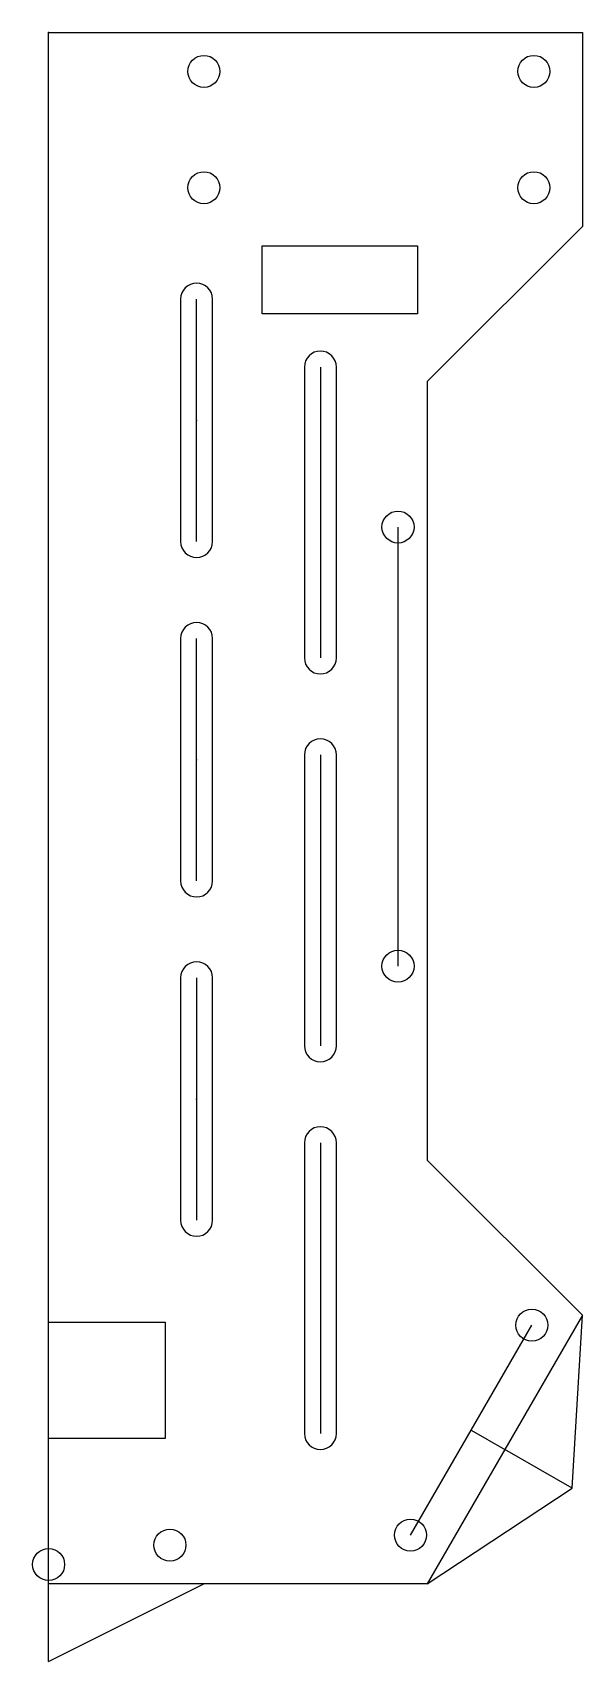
# Model space of a CAD drawing. Header units: millimetres. Extents: x -2 to 55, y -168 to 0.
import ezdxf

# ---------------------------------------------------------------- set-up
doc = ezdxf.new("R2010")
doc.units = ezdxf.units.MM
doc.header["$MEASUREMENT"] = 0
doc.layers.add('DB-01_UpperMainBodyPlate v7_Sketch1', color=7, linetype='Continuous')

msp = doc.modelspace()

# ---------------------------------------------------------------- linework, layer by layer
at = {"layer": 'DB-01_UpperMainBodyPlate v7_Sketch1'}
for p, q in [((0, -160), (0, 0)), ((0, 0), (55, 0)), ((55, 0), (55, -20)), ((55, -20), (39, -36)), ((22, -22), (38, -22)), ((22, -29), (22, -22)), ((38, -22), (38, -29)), ((13.6, -27.5), (13.6, -52.5)), ((15.25, -52.5), (15.25, -27.5)), ((16.9, -52.5), (16.9, -27.5)), ((38, -29), (22, -29)), ((26.35, -34.5), (26.35, -64.5)), ((28, -34.5), (28, -64.5)), ((29.65, -64.5), (29.65, -34.5)), ((39, -36), (39, -116.29)), ((36, -51), (36, -96.29)), ((13.6, -62.5), (13.6, -87.5)), ((15.25, -87.5), (15.25, -62.5)), ((16.9, -87.5), (16.9, -62.5)), ((26.35, -74.5), (26.35, -104.5)), ((28, -74.5), (28, -104.5)), ((29.65, -104.5), (29.65, -74.5)), ((13.6, -97.5), (13.6, -122.5)), ((15.25, -97.5), (15.25, -122.5)), ((16.9, -122.5), (16.9, -97.5)), ((26.35, -114.5), (26.35, -144.5)), ((28, -114.5), (28, -144.5)), ((29.65, -144.5), (29.65, -114.5)), ((39, -116.29), (55, -132.29)), ((55, -132.29), (39, -160)), ((53.93, -150.14), (55, -132.29)), ((0, -133), (12, -133)), ((0, -145), (0, -133)), ((12, -133), (12, -145)), ((37.29, -154.97), (49.79, -133.32)), ((43.54, -144.14), (47, -146.14)), ((12, -145), (0, -145)), ((53.93, -150.14), (47, -146.14)), ((39, -160), (53.93, -150.14)), ((39, -160), (0, -160)), ((0, -168), (0, -160)), ((0, -168), (16, -160))]:
    msp.add_line(p, q, dxfattribs=at)
for centre in [(16, -4), (50, -4), (16, -16), (50, -16), (36, -51), (36, -96.29), (49.79, -133.32), (12.5, -156), (37.29, -154.97), (0, -158)]:
    msp.add_circle(centre, 1.65, dxfattribs=at)
for centre, start, end in [((15.25, -27.5), 0, 180), ((28, -34.5), 0, 180), ((15.25, -52.5), 180, 0), ((15.25, -62.5), 360, 180), ((28, -64.5), 180, 0), ((28, -74.5), 0, 180), ((15.25, -87.5), 180, 360), ((15.25, -97.5), 0, 180), ((28, -104.5), 180, 0), ((28, -114.5), 0, 180), ((15.25, -122.5), 180, 0), ((28, -144.5), 180, 0)]:
    msp.add_arc(centre, 1.65, start, end, dxfattribs=at)
for p in [(0, 0), (15.25, -40), (15.25, -75), (15.25, -110)]:
    msp.add_point(p, dxfattribs=at)

doc.saveas('drawing.dxf')
